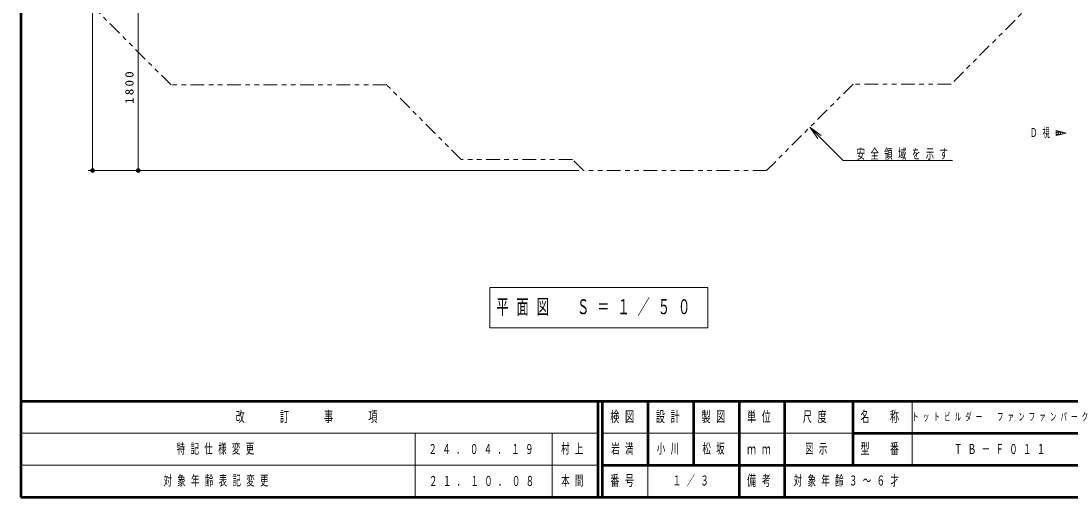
# Model space of a CAD drawing. Units: millimetres on the paper, scale 1:50. Extents: x -365 to 0, y -594 to 257.
# Drawn here: x -365 to -134.9, y 0 to 104.4 of the extents above; entities that cross this region are included whole.
import ezdxf

# ---------------------------------------------------------------- set-up
doc = ezdxf.new("R2010")
doc.units = ezdxf.units.MM
doc.linetypes.add('USER3', pattern=[8, 3, -1, 1, -1, 1, -1])
doc.layers.add('LY_1', color=140, linetype='Continuous', lineweight=50)
doc.styles.add('ＭＳ ゴシック', font='')
doc.styles.get('ＭＳ ゴシック').set_extended_font_data('MS Gothic')

# ---------------------------------------------------------------- blocks, each defined once
blk = doc.blocks.new('filled_dot')
at = {"color": 0, "linetype": 'Continuous', "lineweight": -2, "const_width": 1.25}
blk.add_lwpolyline([(-0.625, 0, 1), (0.625, 0, 1)], format="xyb", close=True, dxfattribs=at)

msp = doc.modelspace()

# ---------------------------------------------------------------- linework, layer by layer
at = {"layer": 'LY_1', "color": 7}
for p, q in [((-365, 257), (-365, 0)), ((-365, 21), (0, 21)), ((-365, 0), (0, 0))]:
    msp.add_line(p, q, dxfattribs=at)
at = {"layer": 'LY_1', "color": 7, "lineweight": 13}
for p, q in [((-349.283, 71.57), (-349.283, 176.947)), ((-339.283, 71.57), (-339.283, 107.57)), ((-190.204, 78.584), (-191.972, 81.059)), ((-191.972, 81.059), (-189.497, 79.291)), ((-191.972, 81.059), (-189.851, 78.937)), ((-191.972, 81.059), (-184.666, 73.753)), ((-135.744, 79.798), (-137.904, 80.377)), ((-137.904, 79.22), (-137.904, 80.377)), ((-137.904, 80), (-136.496, 80)), ((-137.904, 79.22), (-135.744, 79.798)), ((-137.904, 79.5), (-136.857, 79.5)), ((-137.5, 79.328), (-137.5, 80.269)), ((-137, 79.462), (-137, 80.135)), ((-136.5, 79.596), (-136.5, 80.001)), ((-136, 79.73), (-136, 79.867)), ((-184.666, 73.753), (-160.695, 73.753)), ((-340.283, 71.57), (-350.283, 71.57)), ((-242.59, 71.57), (-340.283, 71.57)), ((-262.147, 45.924), (-262.147, 37.124)), ((-214.347, 45.924), (-262.147, 45.924)), ((-214.347, 37.124), (-214.347, 45.924)), ((-262.147, 37.124), (-214.347, 37.124)), ((-169.5, 21), (-169.5, 7)), ((-365, 14), (-238.5, 14)), ((-278.5, 14), (-278.5, 0)), ((-248.5, 14), (-248.5, 0)), ((-237.5, 14), (-182.5, 14)), ((-365, 7), (-238.5, 7)), ((-227.5, 7), (-227.5, 0))]:
    msp.add_line(p, q, dxfattribs=at)
at = {"layer": 'LY_1'}
for p, q in [((-238.5, 21), (-238.5, 0)), ((-237.5, 21), (-237.5, 0)), ((-227.5, 21), (-227.5, 7)), ((-217.5, 21), (-217.5, 7)), ((-207.5, 21), (-207.5, 0)), ((-197.5, 21), (-197.5, 7)), ((-182.5, 21), (-182.5, 7)), ((-182.5, 14), (-70, 14)), ((-237.5, 7), (0, 7)), ((-197.5, 7), (-197.5, 0))]:
    msp.add_line(p, q, dxfattribs=at)
at = {"layer": 'LY_1', "color": 7, "linetype": 'USER3', "lineweight": 13}
msp.add_lwpolyline([(-198.616, 176.947), (-195.616, 173.947), (-160.968, 173.947), (-135.645, 148.624), (-135.645, 115.87), (-160.968, 90.547), (-182.484, 90.547), (-201.46, 71.57), (-241.59, 71.57), (-243.995, 73.975), (-268.414, 73.975), (-284.786, 90.347), (-332.083, 90.347), (-357.405, 115.67), (-357.405, 148.824), (-329.283, 176.947)], close=True, dxfattribs=at)

# ---------------------------------------------------------------- block references
at = {"layer": 'LY_1', "color": 7, "lineweight": 13, "xscale": 0.4, "yscale": 0.4, "rotation": 90}
for p in [(-349.283, 71.57), (-339.283, 71.57)]:
    msp.add_blockref('filled_dot', p, dxfattribs=at)

# ---------------------------------------------------------------- texts
at = {"layer": 'LY_1', "color": 7, "insert": (-340.283, 89.991), "char_height": 1.833, "attachment_point": 8, "rotation": 90, "style": 'ＭＳ ゴシック'}
msp.add_mtext('\\T1.33;\\W1.15;1800', dxfattribs=at)
at = {"layer": 'LY_1', "color": 7, "style": 'ＭＳ ゴシック'}
for s, insert, char_height, attachment_point in [('\\T1.64;\\W0.6;Ｄ視', (-140.964, 79.798), 1.979, 5), ('\\T1.64;\\W0.6;安全領域を示す', (-181.695, 73.903), 2.199, 7), ('\\T1.64;\\W0.6;平面図\u3000Ｓ＝１／５０', (-260.747, 41.524), 3.299, 4), ('\\T1.64;\\W0.6;改\u3000\u3000訂\u3000\u3000事\u3000\u3000項', (-301.75, 17.5), 2.346, 5), ('\\T1.64;\\W0.6;検図', (-232.5, 17.5), 2.346, 5), ('\\T1.64;\\W0.6;設計', (-222.5, 17.5), 2.346, 5), ('\\T1.64;\\W0.6;製図', (-212.5, 17.5), 2.346, 5), ('\\T1.64;\\W0.6;単位', (-202.5, 17.5), 2.346, 5), ('\\T1.64;\\W0.6;尺度', (-190.25, 17.5), 2.346, 5), ('\\T1.64;\\W0.6;名\u3000称', (-176, 17.5), 2.346, 5), ('\\T1.64;\\W0.6;トットビルダー\u3000ファンファンパーク', (-149.75, 17.5), 1.686, 5), ('\\T1.64;\\W0.6;特記仕様変更', (-321.75, 10.5), 2.199, 5), ('\\T1.64;\\W0.6;２４．０４．１９', (-263.5, 10.5), 2.199, 5), ('\\T1.64;\\W0.6;村上', (-243.5, 10.5), 2.199, 5), ('\\T1.64;\\W0.6;岩満', (-232.5, 10.5), 2.199, 5), ('\\T1.64;\\W0.6;小川', (-222.5, 10.5), 2.199, 5), ('\\T1.64;\\W0.6;松坂', (-212.5, 10.5), 2.199, 5), ('\\T1.64;\\W0.6;図示', (-193, 10.5), 2.199, 4), ('\\T1.64;\\W0.6;型\u3000番', (-176, 10.5), 2.346, 5), ('\\T1.64;\\W0.6;ＴＢ－Ｆ０１１', (-149.75, 10.5), 2.199, 5), ('\\T1.64;\\W0.6;ｍｍ', (-202.5, 10.5), 2.346, 5), ('\\T1.64;\\W0.6;対象年齢表記変更', (-333.75, 3.5), 2.199, 4), ('\\T1.64;\\W0.6;２１．１０．０８', (-275.5, 3.5), 2.199, 4), ('\\T1.64;\\W0.6;本間', (-246.5, 3.5), 2.199, 4), ('\\T1.64;\\W0.6;番号', (-232.5, 3.5), 2.346, 5), ('\\T1.64;\\W0.6;１／３', (-217.5, 3.5), 2.199, 5), ('\\T1.64;\\W0.6;備考', (-202.5, 3.5), 2.346, 5), ('\\T1.64;\\W0.6;対象年齢３～６才', (-195.5, 3.5), 2.199, 4)]:
    msp.add_mtext(s, dxfattribs=dict(at, insert=insert, char_height=char_height, attachment_point=attachment_point))

doc.saveas('drawing.dxf')
